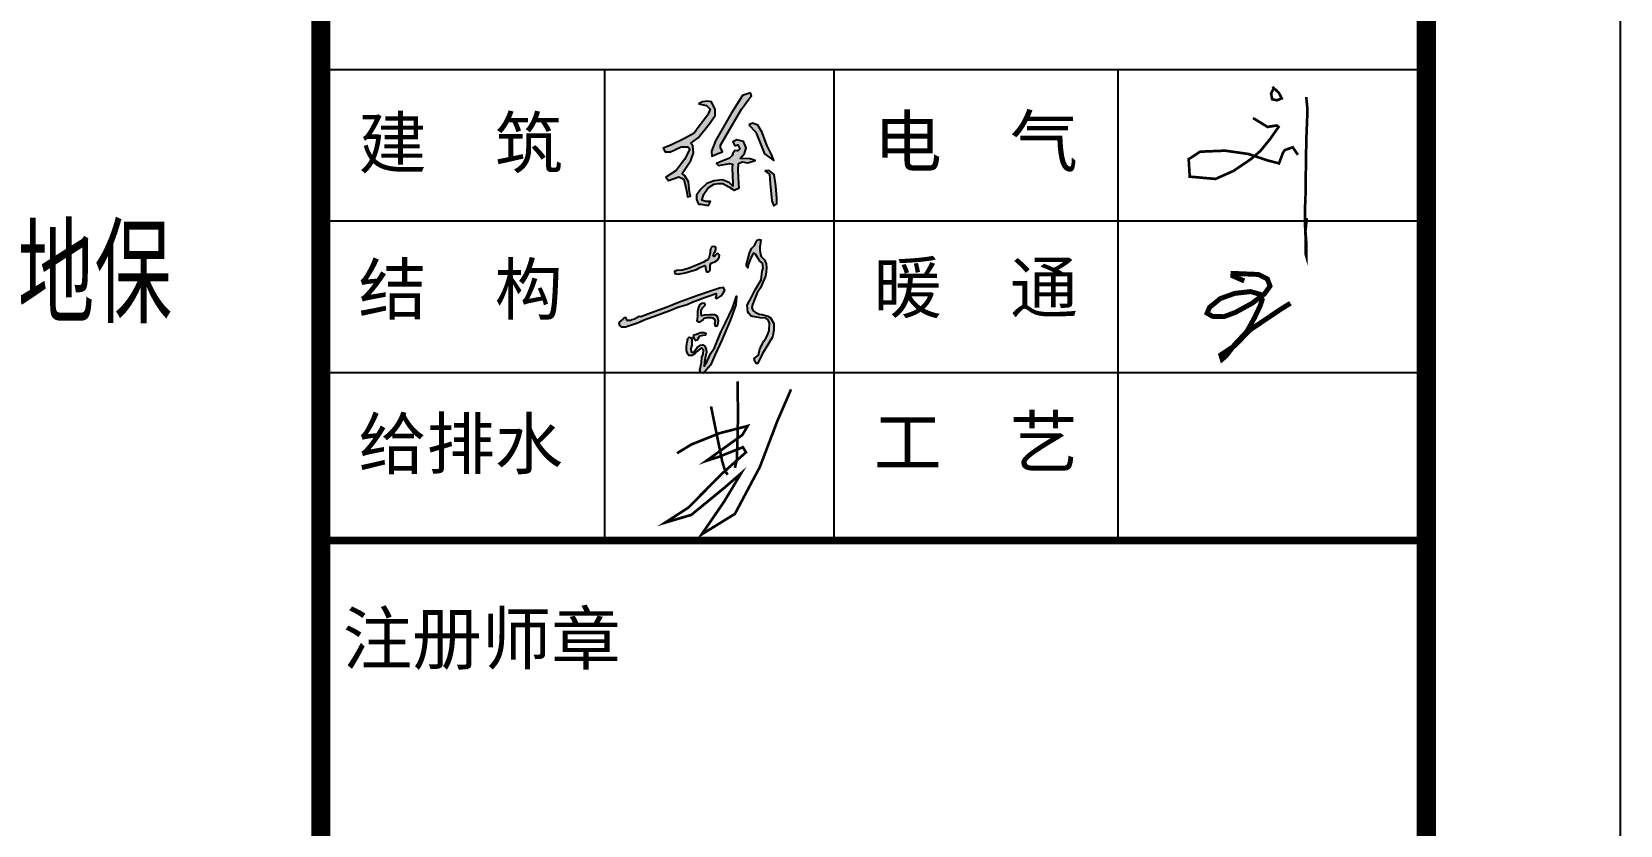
# Model space of a CAD drawing. Extents: x 69728788 to 150676229, y 20327566 to 43663798.
# Drawn here: x 75481435 to 75489625, y 20788705 to 20792796 of the extents above; entities that cross this region are included whole.
import ezdxf

# ---------------------------------------------------------------- set-up
doc = ezdxf.new("R2010")
doc.units = 0
doc.header["$LTSCALE"] = 1000
doc.header["$MEASUREMENT"] = 0
doc.layers.get('0').update_dxf_attribs({"linetype": 'CONTINUOUS'})
for name, color, linetype in [('PUB_TITLE', 4, 'CONTINUOUS'), ('图框', 253, 'CONTINUOUS'), ('电气说明', 7, 'CONTINUOUS')]:
    doc.layers.add(name, color=color, linetype=linetype)
doc.styles.add('_TEL_DIM', font='SIMPLEX', dxfattribs={"width": 0.8, "height": 3.5, "bigfont": 'HZTXT'})
doc.styles.add('STYLE-黑体', font='simhei.ttf')
doc.styles.add('黑体', font='simhei.ttf', dxfattribs={"width": 0.6, "height": 4.3})

msp = doc.modelspace()

# ---------------------------------------------------------------- hatches: boundary and pattern name
h = msp.add_hatch(color=256)
h.paths.add_polyline_path([(75485214.1, 20792078.5), (75485237.8, 20792061.8), (75485241.7, 20792013.7), (75485250, 20791923.3), (75485261.4, 20791899.2), (75485277.2, 20791908), (75485277.2, 20791938.6), (75485270.6, 20792002.1), (75485262.7, 20792060.3), (75485236.9, 20792080.9)])
h.paths.add_polyline_path([(75485132.8, 20792316.5), (75485167.7, 20792278.7), (75485213, 20792165.9), (75485260.7, 20792131.7), (75485249.6, 20792163.5), (75485225, 20792210.7), (75485200.3, 20792275.6), (75485178.1, 20792314.5), (75485150.3, 20792325.2)])
h.paths.add_polyline_path([(75485060, 20792208.4), (75485075.9, 20792213.1), (75485086.2, 20792191.7), (75485074.3, 20792181.4), (75485059.2, 20792184.1), (75485048.9, 20792168.3), (75485045.7, 20792157.6), (75485032.2, 20792144.5), (75484977, 20792122.2), (75484965.9, 20792116.7), (75484975.8, 20792106), (75485033, 20792116.7), (75485047.3, 20792113.5), (75485046.5, 20792092.5), (75485049.7, 20792015.6), (75485049.3, 20791999.8), (75485031, 20792018), (75484994.1, 20792032.3), (75484953.2, 20792027.5), (75484914.7, 20792013.6), (75484883.7, 20791983.9), (75484861.4, 20791952.9), (75484862.2, 20791930.7), (75484871.8, 20791906.1), (75484884.5, 20791906.1), (75484923.8, 20791899.7), (75484934.5, 20791920.8), (75484909.5, 20791920.8), (75484889.6, 20791928.3), (75484899.2, 20791958.5), (75484922.2, 20791991), (75484951.2, 20792009.3), (75484974.6, 20792012.8), (75484998.1, 20792014), (75485029.4, 20791996.2), (75485056.4, 20791979.9), (75485082.7, 20791991.4), (75485080.7, 20792012.5), (75485077.1, 20792081.1), (75485079.5, 20792116.8), (75485097.4, 20792125.8), (75485127.6, 20792119.4), (75485165.3, 20792131.3), (75485139.5, 20792141.3), (75485087.5, 20792142.9), (75485108.9, 20792167.9), (75485117.7, 20792198), (75485104.5, 20792229.8), (75485070, 20792238.1), (75485048.9, 20792227.8)])
h.paths.add_polyline_path([(75485140.1, 20792481), (75485099.6, 20792466.8), (75485040.9, 20792375.2), (75484960.4, 20792233.9), (75484939.6, 20792179.7), (75484941.7, 20792154.5), (75484978.1, 20792169.6), (75484995.5, 20792176.9), (75484985.7, 20792199), (75484985.2, 20792211.1), (75485093.6, 20792397.5), (75485132, 20792447.6), (75485145.9, 20792464.3)])
h.paths.add_polyline_path([(75484872.6, 20792424.1), (75484913.4, 20792415.9), (75484931.8, 20792396.4), (75484919.8, 20792367.9), (75484871.6, 20792301.5), (75484849.3, 20792272.2), (75484799.6, 20792245.4), (75484730.6, 20792211.5), (75484690.9, 20792196.3), (75484701.4, 20792176.4), (75484728.9, 20792176.4), (75484782.7, 20792202.7), (75484817.8, 20792202.7), (75484828, 20792190.1), (75484800.2, 20792138), (75484757.9, 20792080), (75484704.6, 20792045.7), (75484717.1, 20792028.4), (75484770.8, 20792047.3), (75484797, 20792035.3), (75484809.9, 20791977.4), (75484815.6, 20791944.8), (75484831.3, 20791948.8), (75484825.7, 20791968.1), (75484820.8, 20792022.9), (75484802.7, 20792052.4), (75484789, 20792065.3), (75484833, 20792132.9), (75484845.9, 20792171.6), (75484843, 20792207.4), (75484833.4, 20792220.7), (75484870.9, 20792248.9), (75484928.2, 20792320.2), (75484958.5, 20792363.7), (75484958.5, 20792395.9), (75484939.1, 20792434.2), (75484921, 20792437.9), (75484893.1, 20792434.6)])
h = msp.add_hatch(color=256)
h.paths.add_polyline_path([(75484600.1, 20791313.3), (75484645.4, 20791329.5), (75484724.9, 20791358.3), (75484765.4, 20791376.1), (75484814.8, 20791389.2), (75484842.8, 20791404.1), (75484876.8, 20791415.4), (75484897.6, 20791423.2), (75484934.7, 20791436.5), (75484952.7, 20791443.6), (75484962.7, 20791445.6), (75484964.4, 20791434.8), (75484959.8, 20791423.9), (75484969, 20791421.4), (75484974.4, 20791423.5), (75484989.8, 20791434.4), (75484998.6, 20791446.1), (75485007.8, 20791462.7), (75484999.9, 20791477.3), (75484981.5, 20791474.4), (75484940.1, 20791459.8), (75484863.3, 20791434), (75484769.6, 20791399.2), (75484710.8, 20791376.7), (75484624.2, 20791344.7), (75484574.3, 20791326.3), (75484567.3, 20791327.9), (75484542.7, 20791314.5), (75484526.2, 20791310.8), (75484522.5, 20791307.5), (75484502.7, 20791307.5), (75484501, 20791316.5), (75484497.3, 20791322.6), (75484486.9, 20791319.1), (75484481.5, 20791313.9), (75484464.5, 20791300.5), (75484461.7, 20791292.5), (75484464.3, 20791281.7), (75484473.7, 20791275.3), (75484496.6, 20791275.3), (75484558.2, 20791295.8)])
h.paths.add_polyline_path([(75484937.3, 20791602.6), (75484945.6, 20791606.6), (75484957, 20791609.8), (75484965.2, 20791615.6), (75484971.8, 20791619.7), (75484974.2, 20791625.7), (75484978.6, 20791631.2), (75484979.9, 20791643.3), (75484972.7, 20791653.2), (75484965.6, 20791649.7), (75484958.8, 20791641.7), (75484951.5, 20791636.9), (75484947.4, 20791645.5), (75484950.9, 20791650.5), (75484954.8, 20791658.1), (75484959.6, 20791666.8), (75484962.2, 20791674.2), (75484962.2, 20791681.5), (75484960, 20791686.8), (75484948.5, 20791688.1), (75484940.9, 20791687.2), (75484938.3, 20791683.1), (75484935.7, 20791675.9), (75484932.8, 20791668.9), (75484931.8, 20791658.3), (75484930.2, 20791649.6), (75484926.8, 20791636.1), (75484925, 20791626.5), (75484919.1, 20791618.7), (75484911.5, 20791615.9), (75484898.7, 20791607.2), (75484870.2, 20791595.1), (75484845.3, 20791586.1), (75484829.9, 20791579), (75484814.5, 20791572.8), (75484788.8, 20791567.2), (75484760.1, 20791565.1), (75484748.7, 20791560.6), (75484750.3, 20791548.8), (75484768.3, 20791546.7), (75484804.3, 20791552.5), (75484833.1, 20791562.3), (75484861.9, 20791570.8), (75484879.5, 20791580.6), (75484896.9, 20791587.1), (75484905.7, 20791590.8), (75484909.4, 20791587), (75484908.5, 20791578), (75484910.3, 20791566.7), (75484915.3, 20791558.4), (75484921.3, 20791557.2), (75484929.2, 20791560.7), (75484932.2, 20791567.5), (75484932.2, 20791581.4), (75484932.6, 20791593.9)])
h.paths.add_polyline_path([(75484887.5, 20791331.8), (75484886.7, 20791344.6), (75484886.4, 20791361.7), (75484893.8, 20791372.4), (75484906.8, 20791385.4), (75484904.8, 20791394.5), (75484889, 20791396.8), (75484878, 20791387.7), (75484871.4, 20791369.1), (75484866.8, 20791353), (75484868, 20791328.3), (75484866.4, 20791315.1), (75484864.5, 20791304.9), (75484871.5, 20791300.1), (75484880.8, 20791300.1), (75484892.4, 20791309), (75484901, 20791318.3), (75484916.1, 20791322.2), (75484937.2, 20791322.8), (75484944.9, 20791320.6), (75484953.9, 20791315.4), (75484957.8, 20791303.9), (75484954.9, 20791291.4), (75484957.8, 20791279.6), (75484964.2, 20791278.6), (75484972.2, 20791283.7), (75484975.7, 20791304.6), (75484970.9, 20791327.3), (75484956.5, 20791336), (75484931.5, 20791335.6), (75484901, 20791334.3)], flags=17)
h.paths.add_polyline_path([(75484877.3, 20791225.6), (75484886.8, 20791228.3), (75484909.2, 20791231.1), (75484909.7, 20791242.5), (75484900.2, 20791245.5), (75484882.6, 20791245.7), (75484874.8, 20791242.5), (75484861.9, 20791236), (75484850.7, 20791232.8), (75484847.4, 20791223.3), (75484851.2, 20791210.9), (75484857.2, 20791204.4), (75484866.4, 20791205.2), (75484868.9, 20791212.6)], flags=17)
h.paths.add_polyline_path([(75484833, 20791162.6), (75484838.8, 20791179.6), (75484838.8, 20791202.3), (75484836.1, 20791217.9), (75484824.1, 20791221.5), (75484817.4, 20791214.4), (75484814.7, 20791196.1), (75484809.8, 20791174.6), (75484809.8, 20791153.2), (75484817.2, 20791132.8), (75484822.1, 20791126), (75484839.4, 20791127.2), (75484851.7, 20791132.8), (75484861.5, 20791146.3), (75484871.3, 20791153), (75484878.7, 20791158.6), (75484887.3, 20791165.9), (75484897.8, 20791156.1), (75484896, 20791133.4), (75484889.8, 20791118), (75484888.6, 20791091), (75484883, 20791066.4), (75484878.7, 20791050.4), (75484883.7, 20791037.5), (75484896.6, 20791036.2), (75484910.7, 20791048.5), (75484934.1, 20791076.8), (75484958.7, 20791132.1), (75484991, 20791202.8), (75485036.4, 20791307.4), (75485064.3, 20791388.3), (75485069.2, 20791433), (75485047.5, 20791370.2), (75485012, 20791295.1), (75484987.1, 20791246.6), (75484954.2, 20791166.9), (75484936.7, 20791138.1), (75484915.4, 20791093.6), (75484902.4, 20791072.4), (75484903.6, 20791091.7), (75484908.3, 20791121.2), (75484914.2, 20791141.6), (75484912.3, 20791157.4), (75484904.4, 20791174.7), (75484894.2, 20791181.3), (75484882.6, 20791179.6), (75484865.2, 20791167.9), (75484857.1, 20791156.3), (75484845.5, 20791142.1), (75484834.3, 20791145.2)])
msp.add_hatch(color=256).paths.add_polyline_path([(75485155, 20791356.3), (75485147, 20791371.6), (75485151.7, 20791390.2), (75485161.7, 20791416.2), (75485174.3, 20791449.4), (75485191.7, 20791474.7), (75485217.7, 20791535.2), (75485222, 20791558.3), (75485222.4, 20791578.1), (75485221.5, 20791599.4), (75485213.5, 20791620.6), (75485195, 20791636.6), (75485191.7, 20791647.5), (75485189.4, 20791669.2), (75485187.9, 20791684.8), (75485189.8, 20791698), (75485194.6, 20791722.5), (75485187.5, 20791724.4), (75485175.2, 20791722.1), (75485160.6, 20791693.3), (75485146.4, 20791677.7), (75485135.5, 20791655.1), (75485127.5, 20791621.5), (75485119.5, 20791598.4), (75485119.5, 20791586.6), (75485126.1, 20791579.5), (75485127.5, 20791589.5), (75485137.9, 20791615.9), (75485144.5, 20791632.9), (75485154.4, 20791652.2), (75485160.2, 20791655.1), (75485166.8, 20791649.5), (75485180.4, 20791626.3), (75485189, 20791613.7), (75485203.2, 20791602), (75485206.7, 20791577.3), (75485200.1, 20791562.2), (75485195.1, 20791516.2), (75485164.5, 20791465.1), (75485145.5, 20791427.1), (75485123.9, 20791387), (75485127.5, 20791351.6), (75485132.7, 20791342.9), (75485143.8, 20791329.6), (75485190.8, 20791320.9), (75485219.2, 20791319.7), (75485232.5, 20791309.9), (75485238.3, 20791293.6), (75485236, 20791255.4), (75485227.9, 20791232.2), (75485220.3, 20791216.5), (75485208.7, 20791200.9), (75485187.9, 20791160.3), (75485182.6, 20791129), (75485160, 20791111), (75485162.9, 20791096), (75485169.9, 20791086.1), (75485176.8, 20791086.1), (75485185, 20791100.6), (75485202.4, 20791137.7), (75485218.8, 20791163.9), (75485241, 20791198), (75485254.4, 20791220.6), (75485261.3, 20791257.1), (75485261.3, 20791291.2), (75485244.3, 20791321.7), (75485230.3, 20791330.3), (75485201, 20791338.3), (75485185.7, 20791339.6), (75485165, 20791350.3)])

# ---------------------------------------------------------------- linework, layer by layer
for points in [[(75485140.1, 20792481), (75485099.6, 20792466.8), (75485040.9, 20792375.2), (75484960.4, 20792233.9), (75484939.6, 20792179.7), (75484941.7, 20792154.5), (75484978.1, 20792169.6), (75484995.5, 20792176.9), (75484985.7, 20792199), (75484985.2, 20792211.1), (75485093.6, 20792397.5), (75485132, 20792447.6), (75485145.9, 20792464.3), (75485140.1, 20792481)], [(75484872.6, 20792424.1), (75484913.4, 20792415.9), (75484931.8, 20792396.4), (75484919.8, 20792367.9), (75484871.6, 20792301.5), (75484849.3, 20792272.2), (75484799.6, 20792245.4), (75484730.6, 20792211.5), (75484690.9, 20792196.3), (75484701.4, 20792176.4), (75484728.9, 20792176.4), (75484782.7, 20792202.7), (75484817.8, 20792202.7), (75484828, 20792190.1), (75484800.2, 20792138), (75484757.9, 20792080), (75484704.6, 20792045.7), (75484717.1, 20792028.4), (75484770.8, 20792047.3), (75484797, 20792035.3), (75484809.9, 20791977.4), (75484815.6, 20791944.8), (75484831.3, 20791948.8), (75484825.7, 20791968.1), (75484820.8, 20792022.9), (75484802.7, 20792052.4), (75484789, 20792065.3), (75484833, 20792132.9), (75484845.9, 20792171.6), (75484843, 20792207.4), (75484833.4, 20792220.7), (75484870.9, 20792248.9), (75484928.2, 20792320.2), (75484958.5, 20792363.7), (75484958.5, 20792395.9), (75484939.1, 20792434.2), (75484921, 20792437.9), (75484893.1, 20792434.6), (75484872.6, 20792424.1)], [(75485132.8, 20792316.5), (75485167.7, 20792278.7), (75485213, 20792165.9), (75485260.7, 20792131.7), (75485249.6, 20792163.5), (75485225, 20792210.7), (75485200.3, 20792275.6), (75485178.1, 20792314.5), (75485150.3, 20792325.2), (75485132.8, 20792316.5)], [(75485060, 20792208.4), (75485075.9, 20792213.1), (75485075.9, 20792213.1), (75485086.2, 20792191.7), (75485074.3, 20792181.4), (75485059.2, 20792184.1), (75485048.9, 20792168.3), (75485045.7, 20792157.6), (75485032.2, 20792144.5), (75484977, 20792122.2), (75484965.9, 20792116.7), (75484975.8, 20792106), (75484975.8, 20792106), (75485033, 20792116.7), (75485047.3, 20792113.5), (75485046.5, 20792092.5), (75485049.7, 20792015.6), (75485049.3, 20791999.8), (75485031, 20792018), (75484994.1, 20792032.3), (75484953.2, 20792027.5), (75484914.7, 20792013.6), (75484883.7, 20791983.9), (75484861.4, 20791952.9), (75484862.2, 20791930.7), (75484871.8, 20791906.1), (75484884.5, 20791906.1), (75484923.8, 20791899.7), (75484934.5, 20791920.8), (75484909.5, 20791920.8), (75484889.6, 20791928.3), (75484899.2, 20791958.5), (75484922.2, 20791991), (75484951.2, 20792009.3), (75484974.6, 20792012.8), (75484998.1, 20792014), (75485029.4, 20791996.2), (75485056.4, 20791979.9), (75485082.7, 20791991.4), (75485080.7, 20792012.5), (75485077.1, 20792081.1), (75485079.5, 20792116.8), (75485097.4, 20792125.8), (75485127.6, 20792119.4), (75485165.3, 20792131.3), (75485139.5, 20792141.3), (75485087.5, 20792142.9), (75485108.9, 20792167.9), (75485117.7, 20792198), (75485104.5, 20792229.8), (75485070, 20792238.1), (75485048.9, 20792227.8), (75485060, 20792208.4)], [(75485214.1, 20792078.5), (75485237.8, 20792061.8), (75485241.7, 20792013.7), (75485250, 20791923.3), (75485261.4, 20791899.2), (75485277.2, 20791908), (75485277.2, 20791938.6), (75485270.6, 20792002.1), (75485262.7, 20792060.3), (75485236.9, 20792080.9), (75485214.1, 20792078.5)], [(75484877.3, 20791225.6), (75484868.9, 20791212.6), (75484866.4, 20791205.2), (75484857.2, 20791204.4), (75484851.2, 20791210.9), (75484847.4, 20791223.3), (75484850.7, 20791232.8), (75484861.9, 20791236), (75484874.8, 20791242.5), (75484882.6, 20791245.7), (75484900.2, 20791245.5), (75484909.7, 20791242.5), (75484909.2, 20791231.1), (75484886.8, 20791228.3), (75484877.3, 20791225.6), (75484877.3, 20791225.6)]]:
    msp.add_lwpolyline(points)
for points, const_width in [([(75487831.3, 20792512.3), (75487864.6, 20792481.2), (75487879.6, 20792452.2), (75487856, 20792442.6), (75487830.2, 20792447.9), (75487824.9, 20792478), (75487836.7, 20792500.5)], 13.7), ([(75488006.1, 20792459.5), (75488012.6, 20792394.1), (75488007.2, 20792260), (75488005.1, 20792164.6), (75488002.1, 20791936.7), (75487999.1, 20791878.8), (75487999.8, 20791795.2), (75488007.4, 20791693.5), (75488007.4, 20791634.8), (75488002.8, 20791651.3), (75488002.1, 20791768.1), (75488008.9, 20791835.1)], 13.7), ([(75487731.5, 20792351.2), (75487806.6, 20792305.1), (75487853.8, 20792312.6), (75487863.4, 20792305.1), (75487820.5, 20792243.9), (75487770.1, 20792181.7), (75487721.8, 20792139.9), (75487631.7, 20792078.8), (75487538.3, 20792037), (75487405.3, 20792048.8), (75487399.9, 20792138.9), (75487458.9, 20792177.5), (75487587.7, 20792182.8), (75487707.9, 20792165.7), (75487810.9, 20792131.3), (75487865.6, 20792117.4), (75487886, 20792172.1), (75487895.6, 20792186), (75487936.4, 20792200), (75487963.2, 20792161.4)], 13.7), ([(75487686.7, 20791511), (75487627.5, 20791536.7), (75487628.4, 20791549.6), (75487659.2, 20791548.7), (75487759.5, 20791544.4), (75487805.8, 20791521.3), (75487819.5, 20791484.4), (75487791.3, 20791445), (75487726.1, 20791395.4), (75487641.2, 20791349.1), (75487581.2, 20791326.8), (75487522.9, 20791328.5), (75487494.6, 20791344.8), (75487507.5, 20791374.8), (75487563.2, 20791420.2), (75487636.9, 20791446.8), (75487719.2, 20791456.2), (75487766.4, 20791442.5), (75487779.2, 20791415.1), (75487769, 20791383.4), (75487739, 20791320.8), (75487700.4, 20791250.6), (75487637.8, 20791183.8), (75487593.2, 20791125.5), (75487572.6, 20791107.5), (75487565.8, 20791129.8), (75487637.8, 20791177.8), (75487715.8, 20791258.3), (75487878.7, 20791367.9), (75487924.6, 20791396.1)], 25.5), ([(75485073.8, 20790994.2), (75485076.3, 20790811.6), (75485072.6, 20790662.5), (75485070.1, 20790589.3), (75485060.1, 20790547)], 13.7), ([(75484761.8, 20790622.8), (75484835.2, 20790667.5), (75484980.6, 20790725.9), (75485126, 20790763.2), (75485098.7, 20790717.2), (75484912.2, 20790583), (75484980.6, 20790605.4), (75485101.2, 20790653.8), (75485117.3, 20790627.8), (75484989.3, 20790513.5), (75484821.5, 20790343.3), (75484700.9, 20790265.1), (75484835.2, 20790304.8), (75485006.7, 20790445.2), (75485092.5, 20790519.7), (75485005.4, 20790374.4), (75484888.6, 20790204.2), (75485060.1, 20790309.8), (75485189.4, 20790553.2), (75485277.7, 20790785.5), (75485349.7, 20790952)], 13.7), ([(75484937.1, 20790863.9), (75484994.3, 20790583), (75485010.4, 20790529.6), (75485022.8, 20790512.2)], 13.7)]:
    msp.add_lwpolyline(points, dxfattribs=dict(const_width=const_width))
for points in [[(75484814.5, 20791572.8), (75484788.8, 20791567.2), (75484760.1, 20791565.1), (75484748.7, 20791560.6), (75484750.3, 20791548.8), (75484768.3, 20791546.7), (75484804.3, 20791552.5), (75484833.1, 20791562.3), (75484861.9, 20791570.8), (75484879.5, 20791580.6), (75484896.9, 20791587.1), (75484905.7, 20791590.8), (75484905.7, 20791590.8), (75484909.4, 20791587), (75484908.5, 20791578), (75484910.3, 20791566.7), (75484915.3, 20791558.4), (75484921.3, 20791557.2), (75484929.2, 20791560.7), (75484932.2, 20791567.5), (75484932.2, 20791581.4), (75484932.6, 20791593.9), (75484937.3, 20791602.6), (75484945.6, 20791606.6), (75484957, 20791609.8), (75484965.2, 20791615.6), (75484971.8, 20791619.7), (75484974.2, 20791625.7), (75484978.6, 20791631.2), (75484979.9, 20791643.3), (75484972.7, 20791653.2), (75484965.6, 20791649.7), (75484958.8, 20791641.7), (75484951.5, 20791636.9), (75484951.5, 20791636.9), (75484951.5, 20791636.9), (75484947.4, 20791645.5), (75484950.9, 20791650.5), (75484954.8, 20791658.1), (75484959.6, 20791666.8), (75484962.2, 20791674.2), (75484962.2, 20791681.5), (75484960, 20791686.8), (75484948.5, 20791688.1), (75484940.9, 20791687.2), (75484938.3, 20791683.1), (75484935.7, 20791675.9), (75484932.8, 20791668.9), (75484931.8, 20791658.3), (75484930.2, 20791649.6), (75484926.8, 20791636.1), (75484925, 20791626.5), (75484919.1, 20791618.7), (75484911.5, 20791615.9), (75484898.7, 20791607.2), (75484870.2, 20791595.1), (75484845.3, 20791586.1), (75484829.9, 20791579), (75484814.5, 20791572.8)], [(75485154.4, 20791652.2), (75485144.5, 20791632.9), (75485137.9, 20791615.9), (75485127.5, 20791589.5), (75485126.1, 20791579.5), (75485119.5, 20791586.6), (75485119.5, 20791598.4), (75485127.5, 20791621.5), (75485135.5, 20791655.1), (75485146.4, 20791677.7), (75485160.6, 20791693.3), (75485175.2, 20791722.1), (75485187.5, 20791724.4), (75485194.6, 20791722.5), (75485189.8, 20791698), (75485187.9, 20791684.8), (75485189.4, 20791669.2), (75485191.7, 20791647.5), (75485195, 20791636.6), (75485213.5, 20791620.6), (75485221.5, 20791599.4), (75485222.4, 20791578.1), (75485222, 20791558.3), (75485217.7, 20791535.2), (75485191.7, 20791474.7), (75485174.3, 20791449.4), (75485161.7, 20791416.2), (75485151.7, 20791390.2), (75485147, 20791371.6), (75485155, 20791356.3), (75485165, 20791350.3), (75485185.7, 20791339.6), (75485201, 20791338.3), (75485230.3, 20791330.3), (75485244.3, 20791321.7), (75485261.3, 20791291.2), (75485261.3, 20791257.1), (75485254.4, 20791220.6), (75485241, 20791198), (75485218.8, 20791163.9), (75485202.4, 20791137.7), (75485185, 20791100.6), (75485176.8, 20791086.1), (75485169.9, 20791086.1), (75485162.9, 20791096), (75485160, 20791111), (75485182.6, 20791129), (75485187.9, 20791160.3), (75485208.7, 20791200.9), (75485220.3, 20791216.5), (75485227.9, 20791232.2), (75485236, 20791255.4), (75485238.3, 20791293.6), (75485232.5, 20791309.9), (75485219.2, 20791319.7), (75485190.8, 20791320.9), (75485143.8, 20791329.6), (75485132.7, 20791342.9), (75485127.5, 20791351.6), (75485123.9, 20791387), (75485145.5, 20791427.1), (75485164.5, 20791465.1), (75485195.1, 20791516.2), (75485200.1, 20791562.2), (75485206.7, 20791577.3), (75485203.2, 20791602), (75485189, 20791613.7), (75485180.4, 20791626.3), (75485166.8, 20791649.5), (75485160.2, 20791655.1), (75485154.4, 20791652.2)], [(75484567.3, 20791327.9), (75484542.7, 20791314.5), (75484526.2, 20791310.8), (75484522.5, 20791307.5), (75484502.7, 20791307.5), (75484501, 20791316.5), (75484497.3, 20791322.6), (75484486.9, 20791319.1), (75484481.5, 20791313.9), (75484464.5, 20791300.5), (75484461.7, 20791292.5), (75484464.3, 20791281.7), (75484473.7, 20791275.3), (75484496.6, 20791275.3), (75484558.2, 20791295.8), (75484600.1, 20791313.3), (75484645.4, 20791329.5), (75484724.9, 20791358.3), (75484765.4, 20791376.1), (75484814.8, 20791389.2), (75484842.8, 20791404.1), (75484876.8, 20791415.4), (75484897.6, 20791423.2), (75484934.7, 20791436.5), (75484952.7, 20791443.6), (75484962.7, 20791445.6), (75484964.4, 20791434.8), (75484959.8, 20791423.9), (75484969, 20791421.4), (75484974.4, 20791423.5), (75484989.8, 20791434.4), (75484998.6, 20791446.1), (75485007.8, 20791462.7), (75484999.9, 20791477.3), (75484981.5, 20791474.4), (75484940.1, 20791459.8), (75484863.3, 20791434), (75484769.6, 20791399.2), (75484710.8, 20791376.7), (75484624.2, 20791344.7), (75484574.3, 20791326.3), (75484567.3, 20791327.9)], [(75484809.8, 20791153.2), (75484809.8, 20791174.6), (75484814.7, 20791196.1), (75484817.4, 20791214.4), (75484824.1, 20791221.5), (75484836.1, 20791217.9), (75484838.8, 20791202.3), (75484838.8, 20791179.6), (75484833, 20791162.6), (75484834.3, 20791145.2), (75484845.5, 20791142.1), (75484857.1, 20791156.3), (75484865.2, 20791167.9), (75484882.6, 20791179.6), (75484894.2, 20791181.3), (75484904.4, 20791174.7), (75484912.3, 20791157.4), (75484914.2, 20791141.6), (75484908.3, 20791121.2), (75484903.6, 20791091.7), (75484902.4, 20791072.4), (75484915.4, 20791093.6), (75484936.7, 20791138.1), (75484954.2, 20791166.9), (75484987.1, 20791246.6), (75485012, 20791295.1), (75485047.5, 20791370.2), (75485069.2, 20791433), (75485064.3, 20791388.3), (75485036.4, 20791307.4), (75484991, 20791202.8), (75484958.7, 20791132.1), (75484934.1, 20791076.8), (75484910.7, 20791048.5), (75484896.6, 20791036.2), (75484883.7, 20791037.5), (75484878.7, 20791050.4), (75484883, 20791066.4), (75484888.6, 20791091), (75484889.8, 20791118), (75484896, 20791133.4), (75484896, 20791133.4), (75484897.8, 20791156.1), (75484887.3, 20791165.9), (75484878.7, 20791158.6), (75484871.3, 20791153), (75484861.5, 20791146.3), (75484851.7, 20791132.8), (75484839.4, 20791127.2), (75484822.1, 20791126), (75484817.2, 20791132.8), (75484809.8, 20791153.2)], [(75484886.7, 20791344.6), (75484886.4, 20791361.7), (75484893.8, 20791372.4), (75484906.8, 20791385.4), (75484904.8, 20791394.5), (75484889, 20791396.8), (75484878, 20791387.7), (75484871.4, 20791369.1), (75484866.8, 20791353), (75484868, 20791328.3), (75484866.4, 20791315.1), (75484864.5, 20791304.9), (75484871.5, 20791300.1), (75484880.8, 20791300.1), (75484892.4, 20791309), (75484901, 20791318.3), (75484916.1, 20791322.2), (75484937.2, 20791322.8), (75484944.9, 20791320.6), (75484953.9, 20791315.4), (75484957.8, 20791303.9), (75484954.9, 20791291.4), (75484957.8, 20791279.6), (75484964.2, 20791278.6), (75484972.2, 20791283.7), (75484975.7, 20791304.6), (75484970.9, 20791327.3), (75484956.5, 20791336), (75484931.5, 20791335.6), (75484901, 20791334.3), (75484887.5, 20791331.8), (75484886.7, 20791344.6)]]:
    msp.add_lwpolyline(points, close=True)
at = {"layer": 'PUB_TITLE'}
msp.add_lwpolyline([(75430225.1, 20767966.1), (75430225.1, 20809966.1), (75489625.1, 20809966.1), (75489625.1, 20767966.1)], close=True, dxfattribs=at)
at = {"layer": 'PUB_TITLE', "const_width": 100}
msp.add_lwpolyline([(75432725.1, 20768966.1), (75488625.1, 20768966.1), (75488625.1, 20808966.1), (75432725.1, 20808966.1)], close=True, dxfattribs=at)
at = {"layer": '图框', "color": 4}
msp.add_line((75482925.1, 20808966.1), (75482925.1, 20768966.1), dxfattribs=at)
at = {"layer": '图框', "color": 0}
for p, q in [((75482925.1, 20792601.2), (75488603, 20792601.2)), ((75482925.1, 20791820.4), (75488603, 20791820.4)), ((75482925.1, 20791039.5), (75488603, 20791039.5)), ((75482925.1, 20790173.1), (75488625.1, 20790173.1))]:
    msp.add_line(p, q, dxfattribs=at)
at = {"layer": '图框', "color": 4, "const_width": 98.6}
msp.add_lwpolyline([(75482925.1, 20808966.1), (75482925.1, 20768966.1)], dxfattribs=at)
msp.add_lwpolyline([(75482925.1, 20808966.1), (75488625.1, 20808966.1), (75488625.1, 20768966.1), (75482925.1, 20768966.1)], close=True, dxfattribs=at)
at = {"layer": '图框', "color": 0}
for points in [[(75484389.2, 20790173.1), (75484389.2, 20792601.2)], [(75485572.6, 20790173.1), (75485572.6, 20792601.2)], [(75487036.7, 20790173.1), (75487036.7, 20792601.2)]]:
    msp.add_lwpolyline(points, dxfattribs=at)
at = {"layer": '图框', "color": 0, "const_width": 40.3}
msp.add_lwpolyline([(75482925.1, 20790173.1), (75488625.1, 20790173.1)], dxfattribs=at)

# ---------------------------------------------------------------- texts
at = {"layer": '图框', "color": 0, "style": 'STYLE-黑体'}
for s, p in [('建  筑', (75483119.1, 20792093.6)), ('电  气', (75485775.6, 20792102.1)), ('结  构', (75483119.1, 20791339.5)), ('暖  通', (75485775.6, 20791348)), ('给排水', (75483119.1, 20790543)), ('工  艺', (75485775.6, 20790551.5))]:
    msp.add_text(s, height=257.69, dxfattribs=at).set_placement(p)
at = {"layer": '图框', "color": 4, "style": '黑体'}
msp.add_text('注册师章', height=262.94, dxfattribs=at).set_placement((75483037.7, 20789535.8))
at = {"layer": '电气说明', "style": '_TEL_DIM', "width": 0.8}
msp.add_text('10.4.金属电缆桥架，其支架和引入引出的金属导管应可靠接地，全长不应少于2处与接地保', height=500, dxfattribs=at).set_placement((75465643.5, 20791292.3, 202.1))

doc.saveas('drawing.dxf')
